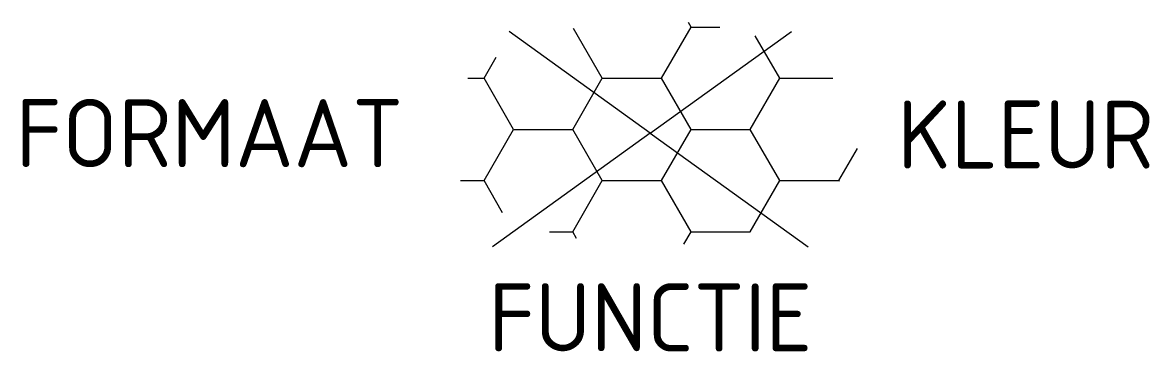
# Model space of a CAD drawing. Header units: metres. Extents: x -16.6 to 13.2, y -5.8 to 2.9.
import ezdxf
from ezdxf.enums import TextEntityAlignment as Align

# ---------------------------------------------------------------- set-up
doc = ezdxf.new("R2010")
doc.units = ezdxf.units.M
doc.styles.add('NLCS-ISO', font='NLCS-ISO.ttf')

msp = doc.modelspace()

# ---------------------------------------------------------------- linework, layer by layer
for p, q in [((0, 0), (-3.728, 2.684)), ((-1.267, 1.452), (-2.027, 2.768)), ((0, 0), (3.728, 2.684)), ((0.295, 1.452), (1.076, 2.805)), ((1.076, 2.805), (1.007, 2.925)), ((1.076, 2.805), (1.839, 2.805)), ((3.42, 1.452), (2.773, 2.573)), ((-4.392, 1.452), (-4.069, 2.013)), ((-4.822, 1.452), (-4.392, 1.452)), ((-3.611, 0.099), (-4.392, 1.452)), ((-2.049, 0.099), (-1.267, 1.452)), ((-1.267, 1.452), (0.295, 1.452)), ((1.076, 0.099), (0.295, 1.452)), ((2.639, 0.099), (3.42, 1.452)), ((3.42, 1.452), (4.822, 1.452)), ((-4.392, -1.254), (-3.611, 0.099)), ((0, 0), (-4.172, -3.003)), ((-3.611, 0.099), (-2.049, 0.099)), ((-1.267, -1.254), (-2.049, 0.099)), ((0.295, -1.254), (1.076, 0.099)), ((1.076, 0.099), (2.639, 0.099)), ((3.42, -1.254), (2.639, 0.099)), ((0, 0), (4.172, -3.003)), ((4.983, -1.254), (5.474, -0.403)), ((-5.01, -1.254), (-4.392, -1.254)), ((-3.9, -2.108), (-4.392, -1.254)), ((-2.049, -2.607), (-1.267, -1.254)), ((-1.267, -1.254), (0.295, -1.254)), ((1.076, -2.607), (0.295, -1.254)), ((2.639, -2.607), (3.42, -1.254)), ((3.42, -1.254), (4.983, -1.254)), ((4.994, -1.273), (4.983, -1.254)), ((-2.661, -2.607), (-2.049, -2.607)), ((-1.946, -2.784), (-2.049, -2.607)), ((0.886, -2.936), (1.076, -2.607)), ((1.076, -2.607), (2.639, -2.607)), ((2.642, -2.613), (2.639, -2.607))]:
    msp.add_line(p, q)

# ---------------------------------------------------------------- texts
at = {"style": 'NLCS-ISO'}
msp.add_attdef('FORMAAT', text='', height=1.8, dxfattribs=at).set_placement((-6.525, 0), align=Align.MIDDLE_RIGHT)
msp.add_attdef('KLEUR', text='G', height=1.8, dxfattribs=at).set_placement((6.524, -0.038), align=Align.MIDDLE_LEFT)
at = {"style": 'NLCS-ISO', "flags": 1}
msp.add_attdef('FUNCTIE', text='', height=1.8, dxfattribs=at).set_placement((0, -3.975), align=Align.TOP_CENTER)

doc.saveas('drawing.dxf')
